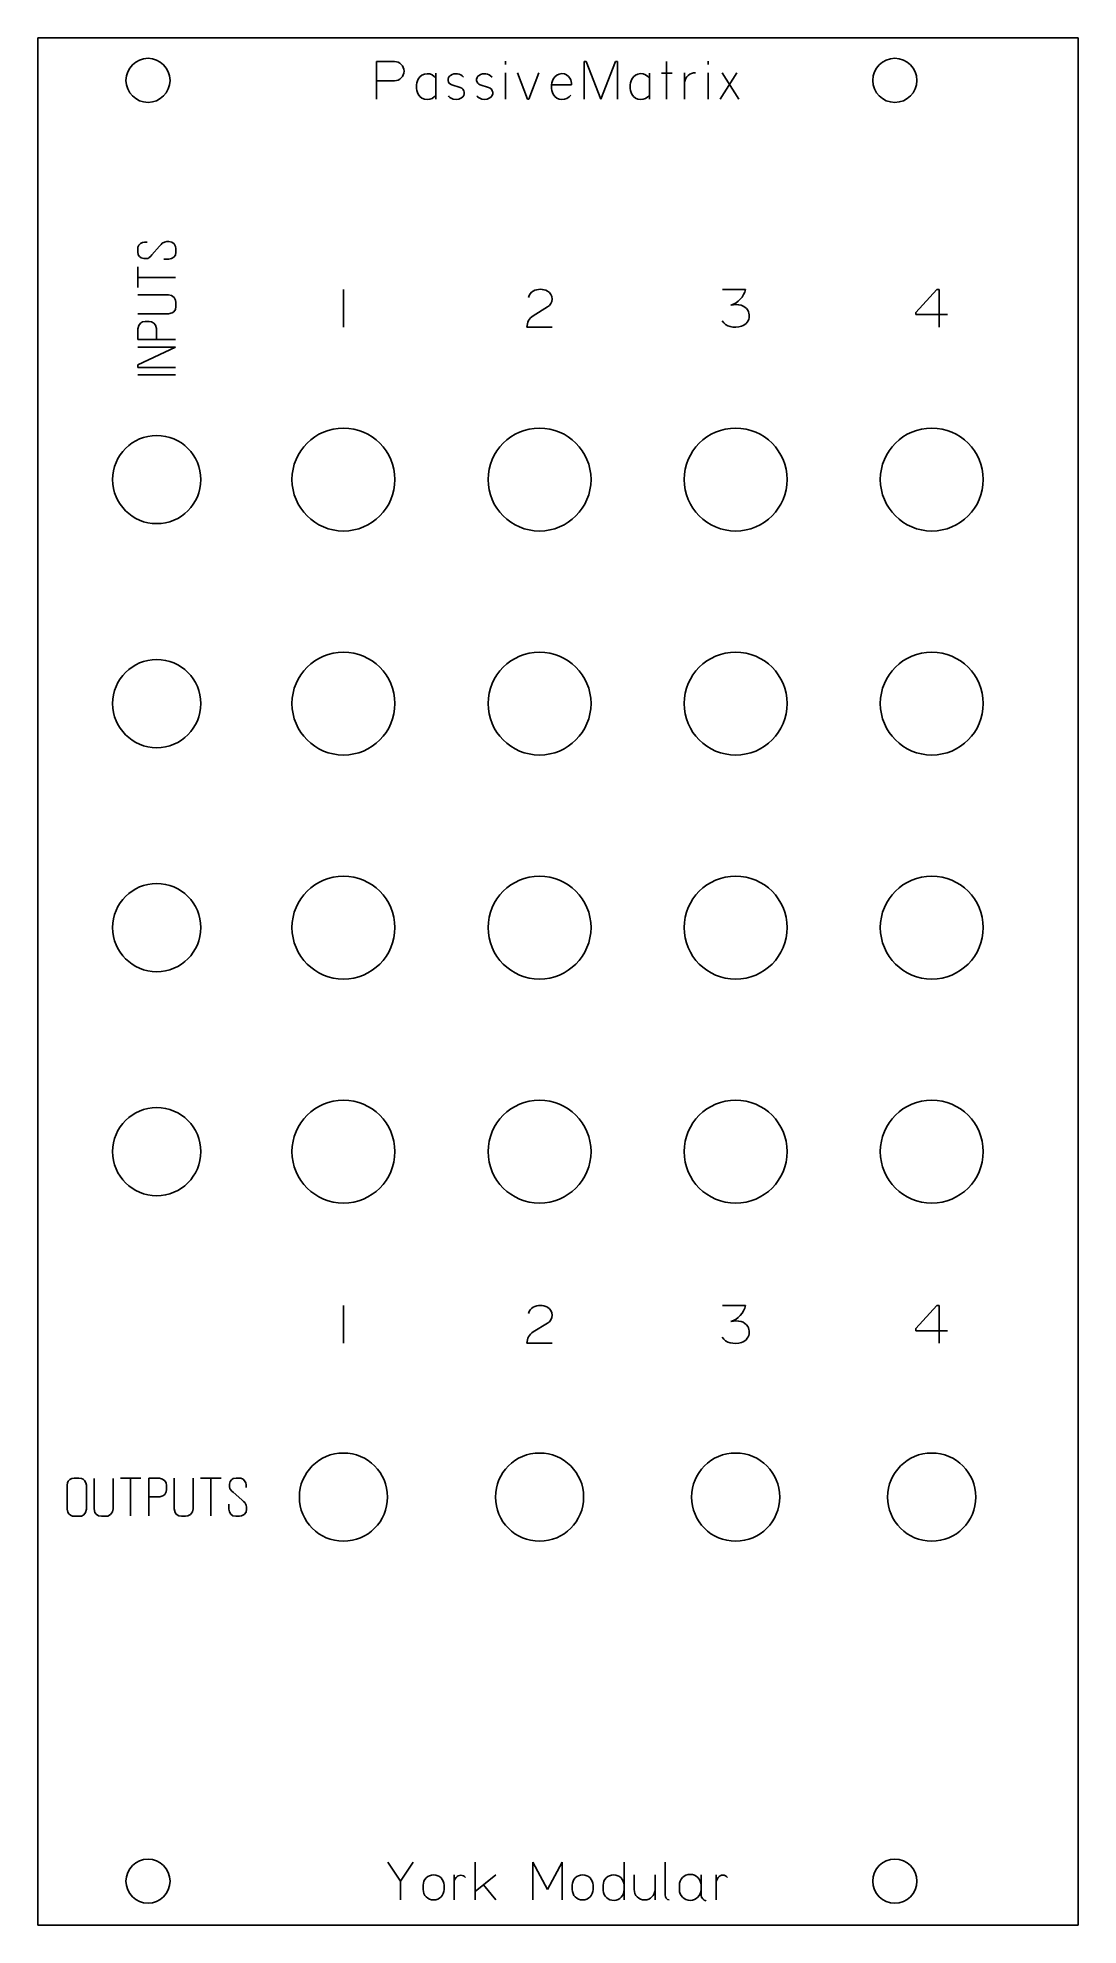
# Model space of a CAD drawing. Header units: millimetres. Extents: x 0 to 71, y 0 to 128.
import ezdxf

# ---------------------------------------------------------------- set-up
doc = ezdxf.new("R2010")
doc.units = ezdxf.units.MM
doc.layers.add('Contour', color=7, linetype='CONTINUOUS')
doc.layers.add('Engraving', color=7, linetype='CONTINUOUS')

msp = doc.modelspace()

# ---------------------------------------------------------------- linework, layer by layer
at = {"layer": 'Contour', "color": 7, "linetype": 'CONTINUOUS'}
for p, q in [((0, 0), (0, 128.4)), ((0, 128.4), (70.78, 128.4)), ((70.78, 128.4), (70.78, 0)), ((70.78, 0), (0, 0))]:
    msp.add_line(p, q, dxfattribs=at)
for centre, radius in [((7.5, 125.5), 1.5), ((58.3, 125.5), 1.5), ((20.795, 98.345), 3.5), ((34.135, 98.345), 3.5), ((47.475, 98.345), 3.5), ((60.815, 98.345), 3.5), ((8.095, 98.345), 3), ((8.095, 83.105), 3), ((20.795, 83.105), 3.5), ((34.135, 83.105), 3.5), ((47.475, 83.105), 3.5), ((60.815, 83.105), 3.5), ((8.095, 67.865), 3), ((20.795, 67.865), 3.5), ((34.135, 67.865), 3.5), ((47.475, 67.865), 3.5), ((60.815, 67.865), 3.5), ((8.095, 52.625), 3), ((20.795, 52.625), 3.5), ((34.135, 52.625), 3.5), ((47.475, 52.625), 3.5), ((60.815, 52.625), 3.5), ((20.795, 29.125), 3), ((34.135, 29.125), 3), ((47.475, 29.125), 3), ((60.815, 29.125), 3), ((7.5, 3), 1.5), ((58.3, 3), 1.5)]:
    msp.add_circle(centre, radius, dxfattribs=at)
at = {"layer": 'Engraving', "color": 7, "linetype": 'CONTINUOUS'}
for p, q in [((24.26471, 126.782), (23.04017, 126.782)), ((23.04017, 126.782), (23.04017, 124.219)), ((27.08414, 125.98462), (27.08414, 124.219)), ((31.81317, 126.81148), (31.81317, 126.58366)), ((31.81317, 126.0141), (31.81317, 124.22)), ((32.63969, 126.0141), (33.32316, 124.22)), ((33.40859, 124.22), (34.09206, 126.0141)), ((37.16817, 124.22), (37.16817, 126.783)), ((37.16817, 126.783), (37.31056, 126.783)), ((37.31056, 126.783), (38.30728, 124.22)), ((38.30728, 124.22), (39.304, 126.783)), ((39.304, 126.783), (39.44639, 126.783)), ((39.44639, 126.783), (39.44639, 124.22)), ((41.61014, 125.98562), (41.61014, 124.22)), ((42.43569, 125.98662), (43.14763, 125.98662)), ((42.77742, 126.784), (42.77742, 124.221)), ((44.00117, 126.0151), (44.00117, 124.221)), ((45.59517, 126.81248), (45.59517, 126.58466)), ((45.59517, 126.0151), (45.59517, 124.221)), ((46.42069, 124.221), (47.5598, 126.0151)), ((46.56308, 126.0151), (47.70219, 124.221)), ((23.04017, 125.47202), (24.26471, 125.47202)), ((28.73654, 125.01738), (28.16699, 125.18824)), ((30.67354, 125.01738), (30.10399, 125.18824)), ((34.94717, 125.18824), (36.3141, 125.18824)), ((44.00117, 124.221), (44.00117, 125.38859)), ((27.08414, 124.219), (27.08414, 124.50378)), ((33.32316, 124.22), (33.40859, 124.22)), ((41.61014, 124.22), (41.61014, 124.50478)), ((6.817, 114.15978), (6.87754, 114.30105)), ((6.87754, 114.30105), (6.97845, 114.40195)), ((6.97845, 114.40195), (7.11972, 114.48268)), ((7.11972, 114.48268), (7.26098, 114.50286)), ((7.26098, 114.50286), (7.44261, 114.50286)), ((8.39113, 114.34141), (8.29022, 114.22032)), ((8.47185, 114.42213), (8.39113, 114.34141)), ((8.6333, 114.50286), (8.47185, 114.42213)), ((8.77457, 114.54322), (8.6333, 114.50286)), ((8.91583, 114.54322), (8.77457, 114.54322)), ((9.11765, 114.50286), (8.91583, 114.54322)), ((9.27909, 114.38177), (9.11765, 114.50286)), ((9.38, 114.20014), (9.27909, 114.38177)), ((6.79682, 114.03869), (6.817, 114.15978)), ((6.79682, 113.83688), (6.79682, 114.03869)), ((6.83718, 113.63507), (6.79682, 113.83688)), ((6.91791, 113.51398), (6.83718, 113.63507)), ((7.03899, 113.43326), (6.91791, 113.51398)), ((7.22062, 113.37272), (7.03899, 113.43326)), ((7.40225, 113.37272), (7.22062, 113.37272)), ((7.50316, 113.3929), (7.40225, 113.37272)), ((7.5637, 113.43326), (7.50316, 113.3929)), ((7.68479, 113.53417), (7.5637, 113.43326)), ((7.76551, 113.63507), (7.68479, 113.53417)), ((8.29022, 114.22032), (7.76551, 113.63507)), ((8.57276, 113.33235), (8.91583, 113.33235)), ((8.91583, 113.33235), (9.09746, 113.37272)), ((9.09746, 113.37272), (9.25891, 113.47362)), ((9.25891, 113.47362), (9.35982, 113.61489)), ((9.35982, 113.61489), (9.40018, 113.8167)), ((9.40018, 114.05887), (9.38, 114.20014)), ((9.40018, 113.8167), (9.40018, 114.05887)), ((6.817, 111.41517), (6.817, 112.80767)), ((9.38, 112.10133), (6.817, 112.10133)), ((8.89665, 110.91094), (6.818, 110.91094)), ((9.09846, 110.87058), (8.89665, 110.91094)), ((9.28009, 110.72931), (9.09846, 110.87058)), ((9.381, 110.54769), (9.28009, 110.72931)), ((9.40118, 110.38624), (9.381, 110.54769)), ((20.80017, 111.282), (20.80017, 108.719)), ((46.58817, 111.282), (48.15444, 111.282)), ((59.74269, 109.71572), (61.16658, 111.282)), ((61.16658, 111.282), (61.30897, 111.282)), ((61.30897, 111.282), (61.30897, 108.719)), ((6.818, 109.61935), (8.89665, 109.61935)), ((8.89665, 109.61935), (9.13883, 109.6799)), ((9.13883, 109.6799), (9.25991, 109.76062)), ((9.25991, 109.76062), (9.36082, 109.92207)), ((9.36082, 109.92207), (9.40118, 110.12388)), ((9.40118, 110.12388), (9.40118, 110.38624)), ((34.67258, 110.08593), (33.70433, 109.4879)), ((59.74269, 109.57333), (59.74269, 109.71572)), ((61.87852, 109.57333), (59.74269, 109.57333)), ((6.818, 108.60987), (6.87854, 108.83187)), ((6.818, 107.88335), (6.818, 108.60987)), ((9.381, 107.88335), (6.818, 107.88335)), ((6.87854, 108.83187), (6.97945, 108.97313)), ((6.97945, 108.97313), (7.12072, 109.07404)), ((7.12072, 109.07404), (7.30235, 109.09422)), ((7.30235, 109.09422), (7.58488, 109.09422)), ((7.58488, 109.09422), (7.74633, 109.07404)), ((7.74633, 109.07404), (7.90778, 108.97313)), ((7.90778, 108.97313), (8.00869, 108.85205)), ((8.00869, 108.85205), (8.06923, 108.63006)), ((8.06923, 108.63006), (8.06923, 107.88335)), ((33.27717, 108.719), (34.98583, 108.719)), ((6.818, 106.1468), (9.381, 107.35767)), ((9.381, 107.35767), (6.818, 107.35767)), ((6.818, 105.96517), (6.818, 106.1468)), ((9.381, 105.96517), (6.818, 105.96517)), ((6.818, 105.46035), (9.381, 105.46035)), ((20.80017, 42.152), (20.80017, 39.589)), ((46.58817, 42.152), (48.15444, 42.152)), ((59.74269, 40.58572), (61.16658, 42.152)), ((61.16658, 42.152), (61.30897, 42.152)), ((61.30897, 42.152), (61.30897, 39.589)), ((34.67258, 40.95593), (33.70433, 40.3579)), ((59.74269, 40.44333), (59.74269, 40.58572)), ((61.87852, 40.44333), (59.74269, 40.44333)), ((33.27717, 39.589), (34.98583, 39.589)), ((2.01635, 30.09928), (1.99617, 29.93783)), ((1.99617, 29.93783), (1.99617, 29.13059)), ((2.0769, 30.22037), (2.01635, 30.09928)), ((2.1778, 30.32128), (2.0769, 30.22037)), ((2.31907, 30.402), (2.1778, 30.32128)), ((2.48052, 30.42218), (2.31907, 30.402)), ((2.80342, 30.42218), (2.48052, 30.42218)), ((2.98505, 30.402), (2.80342, 30.42218)), ((3.08595, 30.34146), (2.98505, 30.402)), ((3.18686, 30.26073), (3.08595, 30.34146)), ((3.26758, 30.09928), (3.18686, 30.26073)), ((3.30794, 29.93783), (3.26758, 30.09928)), ((3.30794, 28.30317), (3.30794, 29.93783)), ((3.83335, 30.402), (3.83335, 28.32335)), ((5.12494, 28.32335), (5.12494, 30.402)), ((5.63017, 30.403), (7.02267, 30.403)), ((6.31633, 27.84), (6.31633, 30.403)), ((7.54835, 27.84), (7.54835, 30.403)), ((7.54835, 30.403), (8.27487, 30.403)), ((8.27487, 30.403), (8.49687, 30.34246)), ((8.49687, 30.34246), (8.63813, 30.24155)), ((8.63813, 30.24155), (8.73904, 30.10028)), ((8.73904, 30.10028), (8.75922, 29.91865)), ((8.75922, 29.63612), (8.73904, 29.47467)), ((8.75922, 29.91865), (8.75922, 29.63612)), ((9.28335, 30.403), (9.28335, 28.32435)), ((10.57494, 28.32435), (10.57494, 30.403)), ((11.07917, 30.404), (12.47167, 30.404)), ((11.76533, 27.841), (11.76533, 30.404)), ((13.03672, 30.00038), (13.09726, 30.18201)), ((13.03672, 29.81875), (13.03672, 30.00038)), ((13.0569, 29.71784), (13.03672, 29.81875)), ((13.09726, 29.6573), (13.0569, 29.71784)), ((13.09726, 30.18201), (13.17798, 30.30309)), ((13.19817, 29.53621), (13.09726, 29.6573)), ((13.17798, 30.30309), (13.29907, 30.38382)), ((13.29907, 29.45549), (13.19817, 29.53621)), ((13.29907, 30.38382), (13.50088, 30.42418)), ((13.50088, 30.42418), (13.70269, 30.42418)), ((13.70269, 30.42418), (13.82378, 30.404)), ((13.82378, 30.404), (13.96505, 30.34346)), ((13.96505, 30.34346), (14.06595, 30.24255)), ((14.06595, 30.24255), (14.14668, 30.10128)), ((14.14668, 30.10128), (14.16686, 29.96002)), ((14.16686, 29.96002), (14.16686, 29.77839)), ((1.99617, 29.13059), (1.99617, 28.30317)), ((1.99617, 28.30317), (2.03654, 28.10135)), ((3.2474, 28.08117), (3.30794, 28.30317)), ((3.83335, 28.32335), (3.8939, 28.08117)), ((5.08458, 28.12154), (5.12494, 28.32335)), ((8.29506, 29.15177), (7.54835, 29.15177)), ((8.51705, 29.21231), (8.29506, 29.15177)), ((8.63813, 29.31322), (8.51705, 29.21231)), ((8.73904, 29.47467), (8.63813, 29.31322)), ((9.28335, 28.32435), (9.3439, 28.08217)), ((10.53458, 28.12254), (10.57494, 28.32435)), ((12.99635, 28.64824), (12.99635, 28.30517)), ((12.99635, 28.30517), (13.03672, 28.12354)), ((13.88432, 28.93078), (13.29907, 29.45549)), ((14.00541, 28.82987), (13.88432, 28.93078)), ((14.08613, 28.74915), (14.00541, 28.82987)), ((14.16686, 28.5877), (14.08613, 28.74915)), ((14.20722, 28.44643), (14.16686, 28.5877)), ((14.16686, 28.10335), (14.20722, 28.30517)), ((14.20722, 28.30517), (14.20722, 28.44643)), ((2.03654, 28.10135), (2.11726, 27.98027)), ((2.11726, 27.98027), (2.21817, 27.89954)), ((2.21817, 27.89954), (2.35943, 27.81882)), ((2.35943, 27.81882), (2.48052, 27.81882)), ((2.48052, 27.81882), (2.80342, 27.81882)), ((2.80342, 27.81882), (2.98505, 27.839)), ((2.98505, 27.839), (3.12631, 27.91972)), ((3.12631, 27.91972), (3.2474, 28.08117)), ((3.8939, 28.08117), (3.97462, 27.96009)), ((3.97462, 27.96009), (4.13607, 27.85918)), ((4.13607, 27.85918), (4.33788, 27.81882)), ((4.33788, 27.81882), (4.60024, 27.81882)), ((4.60024, 27.81882), (4.76169, 27.839)), ((4.76169, 27.839), (4.94331, 27.93991)), ((4.94331, 27.93991), (5.08458, 28.12154)), ((9.3439, 28.08217), (9.42462, 27.96109)), ((9.42462, 27.96109), (9.58607, 27.86018)), ((9.58607, 27.86018), (9.78788, 27.81982)), ((9.78788, 27.81982), (10.05024, 27.81982)), ((10.05024, 27.81982), (10.21169, 27.84)), ((10.21169, 27.84), (10.39331, 27.94091)), ((10.39331, 27.94091), (10.53458, 28.12254)), ((13.03672, 28.12354), (13.13762, 27.96209)), ((13.13762, 27.96209), (13.27889, 27.86118)), ((13.27889, 27.86118), (13.4807, 27.82082)), ((13.4807, 27.82082), (13.72287, 27.82082)), ((13.72287, 27.82082), (13.86414, 27.841)), ((13.86414, 27.841), (14.04577, 27.94191)), ((14.04577, 27.94191), (14.16686, 28.10335)), ((23.82273, 4.282), (24.67707, 3.0005)), ((24.67707, 3.0005), (25.5314, 4.282)), ((29.74773, 4.282), (29.74773, 1.719)), ((33.67873, 1.719), (33.67873, 4.282)), ((33.67873, 4.282), (34.67546, 2.43094)), ((34.67546, 2.43094), (35.67218, 4.282)), ((35.67218, 4.282), (35.67218, 1.719)), ((39.88562, 4.282), (39.88562, 2.43094)), ((42.67573, 4.282), (42.67573, 2.06073)), ((24.67707, 3.0005), (24.67707, 1.719)), ((24.67707, 1.719), (24.67707, 3.0005)), ((26.21573, 2.43094), (26.21573, 2.71572)), ((27.63962, 2.71572), (27.63962, 2.43094)), ((28.32373, 1.719), (28.32373, 3.42767)), ((28.32373, 3.42767), (28.32373, 2.85811)), ((29.74773, 2.28856), (31.17162, 3.42767)), ((31.17162, 3.42767), (30.31729, 2.7442)), ((30.31729, 2.7442), (31.17162, 1.719)), ((36.35473, 2.43094), (36.35473, 2.71572)), ((37.77862, 2.71572), (37.77862, 2.43094)), ((38.46173, 2.37399), (38.46173, 2.71572)), ((39.88562, 2.71572), (39.88562, 1.719)), ((40.56873, 3.42767), (40.56873, 2.43094)), ((41.99262, 1.719), (41.99262, 3.42767)), ((43.64373, 2.43094), (43.64373, 2.71572)), ((45.12458, 3.42767), (45.12458, 2.43094)), ((45.12458, 2.71572), (45.12458, 2.03226)), ((46.14973, 1.72), (46.14973, 3.42867)), ((46.14973, 3.42867), (46.14973, 2.85911)), ((29.74773, 1.719), (29.74773, 2.28856)), ((41.99262, 2.43094), (41.99262, 1.719))]:
    msp.add_line(p, q, dxfattribs=at)
for centre, radius, start, end in [((24.26471, 126.12701), 0.65499, 270, 450), ((26.48736, 125.28599), 0.67016, 90.10717, 153.41179), ((26.48341, 125.22351), 0.73264, 34.91933, 89.78872), ((28.27657, 125.5356), 0.36424, 122.37233, 252.49048), ((28.45465, 125.25689), 0.69499, 42.82637, 122.46887), ((30.21357, 125.5356), 0.36424, 122.37233, 252.49048), ((30.39165, 125.25689), 0.69499, 42.82637, 122.46887), ((35.66036, 125.28699), 0.67016, 90.10717, 153.41179), ((35.65809, 125.33146), 0.62569, 29.95629, 89.90654), ((41.01336, 125.28699), 0.67016, 90.10717, 153.41179), ((41.00941, 125.22451), 0.73264, 34.91933, 89.78872), ((44.73664, 125.27017), 0.74495, 89.61947, 170.85324), ((26.91254, 125.07333), 1.14555, 153.4184, 206.5816), ((26.48736, 124.86068), 0.67016, 206.58821, 269.89283), ((28.62324, 124.64268), 0.39145, 300.51006, 433.17548), ((30.56024, 124.64268), 0.39145, 300.51006, 433.17548), ((36.08554, 125.07433), 1.14555, 153.4184, 206.5816), ((35.66036, 124.86168), 0.67016, 206.58821, 269.89283), ((35.46958, 125.21918), 0.84508, 357.90238, 390.17011), ((41.43854, 125.07433), 1.14555, 153.4184, 206.5816), ((41.01336, 124.86168), 0.67016, 206.58821, 269.89283), ((26.48341, 124.92316), 0.73264, 270.21128, 325.08067), ((28.27153, 124.63779), 0.38282, 209.75161, 240.24839), ((28.45177, 124.9473), 0.74098, 240.02488, 299.97512), ((30.20853, 124.63779), 0.38282, 209.75161, 240.24839), ((30.38877, 124.9473), 0.74098, 240.02488, 299.97512), ((35.65641, 124.92416), 0.73264, 270.21128, 325.08067), ((41.00941, 124.92416), 0.73264, 270.21128, 325.08067), ((33.99099, 110.62943), 0.61019, 118.02066, 169.47166), ((34.18846, 110.2684), 1.02167, 61.71531, 118.28469), ((34.35742, 110.62701), 0.62617, -59.78085, 59.78085), ((46.65055, 111.66707), 1.55241, 289.0686, 345.63799), ((34.18058, 108.72021), 0.90341, 121.81387, 180.07692), ((47.26034, 109.53054), 0.79916, 208.74918, 258.48212), ((47.49946, 108.86512), 1.37778, 75.63893, 104.36107), ((47.65183, 109.47273), 0.75136, 30.85748, 75.40272), ((47.67601, 109.48109), 0.72634, -35.3611, 31.27028), ((47.4296, 110.26329), 1.55107, 257.76003, 286.48217), ((47.67036, 109.47646), 0.72831, 285.88223, 325.19313), ((33.99099, 41.49943), 0.61019, 118.02066, 169.47166), ((34.18846, 41.1384), 1.02167, 61.71531, 118.28469), ((34.35742, 41.49701), 0.62617, -59.78085, 59.78085), ((46.65055, 42.53707), 1.55241, 289.0686, 345.63799), ((47.49946, 39.73512), 1.37778, 75.63893, 104.36107), ((34.18058, 39.59021), 0.90341, 121.81387, 180.07692), ((47.26034, 40.40054), 0.79916, 208.74918, 258.48212), ((47.65183, 40.34273), 0.75136, 30.85748, 75.40272), ((47.67036, 40.34646), 0.72831, 285.88223, 325.19313), ((47.67601, 40.35109), 0.72634, -35.3611, 31.27028), ((47.4296, 41.13329), 1.55107, 257.76003, 286.48217), ((26.92768, 2.71572), 0.71194, 0, 180), ((28.95304, 2.85813), 0.62931, 140.69073, 180.00162), ((28.77938, 2.99927), 0.40553, 39.42406, 140.57594), ((37.06668, 2.71572), 0.71194, 0, 180), ((39.17368, 2.71572), 0.71194, 0, 180), ((44.38416, 2.71572), 0.74042, 0, 180), ((46.77904, 2.85913), 0.62931, 140.69073, 180.00162), ((46.60538, 3.00027), 0.40553, 39.42406, 140.57594), ((26.92768, 2.43094), 0.71194, -180, 0), ((37.06668, 2.43094), 0.71194, -180, 0), ((39.17368, 2.40247), 0.71251, -177.70939, 2.29061), ((41.28068, 2.43094), 0.71194, 180, 360), ((43.02305, 2.06064), 0.34731, 179.98432, 259.62682), ((44.38416, 2.43094), 0.74042, -180, 0), ((45.53746, 2.07055), 0.41466, 185.29897, 260.11981)]:
    msp.add_arc(centre, radius, start, end, dxfattribs=at)

doc.saveas('drawing.dxf')
